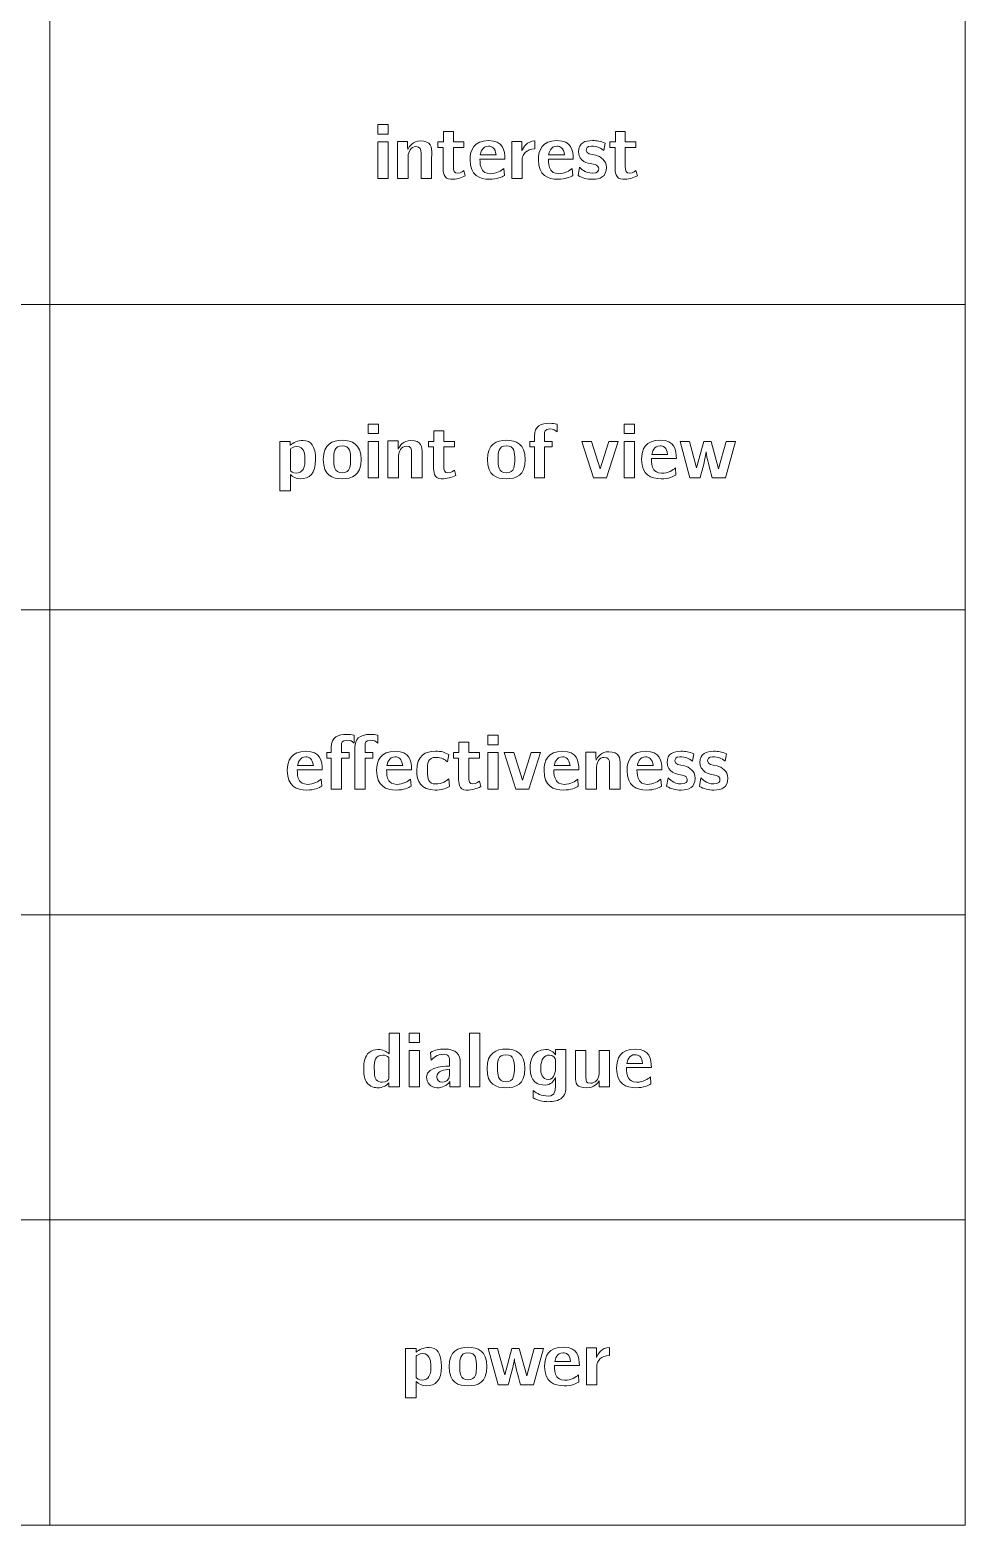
# Model space of a CAD drawing. Header units: inches. Extents: x 0 to 450, y -250 to 0.
# Drawn here: x 373.4 to 450, y -250 to -127.5 of the extents above; entities that cross this region are included whole.
import ezdxf

# ---------------------------------------------------------------- set-up
doc = ezdxf.new("R2010")
doc.units = ezdxf.units.IN
doc.header["$MEASUREMENT"] = 0
doc.layers.add('Raster', color=7, linetype='Continuous')
doc.layers.add('words', color=7, linetype='Continuous')

# ---------------------------------------------------------------- blocks, each defined once
blk = doc.blocks.new('block 57')
at = {"layer": 'words', "color": 250, "lineweight": 18}
for points in [[(401.86, -135.26), (402.71, -135.26), (402.71, -136.03), (401.86, -136.03), (401.86, -135.26)], [(401.86, -136.67), (402.71, -136.67), (402.71, -139.67), (401.86, -139.67), (401.86, -136.67)]]:
    blk.add_lwpolyline(points, dxfattribs=at)
for points, knots in [([(406.8, -136.67), (406.8, -136.67), (407.24, -136.67), (407.24, -136.67), (407.24, -136.67), (407.24, -135.82), (407.24, -135.82), (407.24, -135.82), (408.06, -135.82), (408.06, -135.82), (408.06, -135.82), (408.06, -136.67), (408.06, -136.67), (408.06, -136.67), (408.93, -136.67), (408.93, -136.67), (408.93, -136.67), (408.93, -137.13), (408.93, -137.13), (408.93, -137.13), (408.06, -137.13), (408.06, -137.13), (408.06, -137.13), (408.06, -138.67), (408.06, -138.67), (408.06, -139.03), (408.12, -139.25), (408.39, -139.25), (408.71, -139.25), (408.91, -139.02), (408.93, -139.02), (408.93, -139.02), (409.04, -139.46), (409.04, -139.46), (408.69, -139.63), (408.33, -139.74), (407.86, -139.74), (407.24, -139.74), (407.22, -139.11), (407.22, -138.77), (407.22, -138.77), (407.22, -137.13), (407.22, -137.13), (407.22, -137.13), (406.8, -137.13), (406.8, -137.13), (406.8, -137.13), (406.8, -136.67), (406.8, -136.67)], [0, 0, 0, 0, 1, 1, 1, 2, 2, 2, 3, 3, 3, 4, 4, 4, 5, 5, 5, 6, 6, 6, 7, 7, 7, 8, 8, 8, 9, 9, 9, 10, 10, 10, 11, 11, 11, 12, 12, 12, 13, 13, 13, 14, 14, 14, 15, 15, 15, 16, 16, 16, 16]), ([(420.89, -136.67), (420.89, -136.67), (421.34, -136.67), (421.34, -136.67), (421.34, -136.67), (421.34, -135.82), (421.34, -135.82), (421.34, -135.82), (422.15, -135.82), (422.15, -135.82), (422.15, -135.82), (422.15, -136.67), (422.15, -136.67), (422.15, -136.67), (423.02, -136.67), (423.02, -136.67), (423.02, -136.67), (423.02, -137.13), (423.02, -137.13), (423.02, -137.13), (422.15, -137.13), (422.15, -137.13), (422.15, -137.13), (422.15, -138.67), (422.15, -138.67), (422.15, -139.03), (422.22, -139.25), (422.48, -139.25), (422.81, -139.25), (423, -139.02), (423.02, -139.02), (423.02, -139.02), (423.14, -139.46), (423.14, -139.46), (422.79, -139.63), (422.42, -139.74), (421.96, -139.74), (421.33, -139.74), (421.32, -139.11), (421.32, -138.77), (421.32, -138.77), (421.32, -137.13), (421.32, -137.13), (421.32, -137.13), (420.89, -137.13), (420.89, -137.13), (420.89, -137.13), (420.89, -136.67), (420.89, -136.67)], [0, 0, 0, 0, 1, 1, 1, 2, 2, 2, 3, 3, 3, 4, 4, 4, 5, 5, 5, 6, 6, 6, 7, 7, 7, 8, 8, 8, 9, 9, 9, 10, 10, 10, 11, 11, 11, 12, 12, 12, 13, 13, 13, 14, 14, 14, 15, 15, 15, 16, 16, 16, 16]), ([(403.48, -136.64), (403.48, -136.64), (404.31, -136.64), (404.31, -136.64), (404.31, -136.64), (404.31, -137.04), (404.31, -137.04), (404.31, -137.04), (404.32, -137.3), (404.32, -137.3), (404.44, -137.04), (404.73, -136.6), (405.36, -136.6), (406.24, -136.6), (406.29, -137.11), (406.29, -137.67), (406.29, -137.76), (406.28, -137.84), (406.28, -137.93), (406.28, -137.93), (406.28, -139.67), (406.28, -139.67), (406.28, -139.67), (405.42, -139.67), (405.42, -139.67), (405.42, -139.67), (405.42, -137.6), (405.42, -137.6), (405.42, -137.3), (405.36, -137.06), (404.99, -137.06), (404.56, -137.06), (404.38, -137.51), (404.35, -137.82), (404.35, -137.82), (404.35, -139.67), (404.35, -139.67), (404.35, -139.67), (403.48, -139.67), (403.48, -139.67), (403.48, -139.67), (403.48, -136.64), (403.48, -136.64)], [0, 0, 0, 0, 1, 1, 1, 2, 2, 2, 3, 3, 3, 4, 4, 4, 5, 5, 5, 6, 6, 6, 7, 7, 7, 8, 8, 8, 9, 9, 9, 10, 10, 10, 11, 11, 11, 12, 12, 12, 13, 13, 13, 14, 14, 14, 14]), ([(410.94, -136.57), (412.14, -136.57), (412.28, -137.39), (412.28, -138.08), (412.28, -138.08), (410.24, -138.08), (410.24, -138.08), (410.24, -138.39), (410.25, -138.73), (410.44, -138.99), (410.51, -139.09), (410.69, -139.28), (411.07, -139.28), (411.61, -139.28), (411.99, -139.02), (412.2, -138.85), (412.2, -138.85), (412.24, -139.43), (412.24, -139.43), (412.03, -139.55), (411.64, -139.74), (411.03, -139.74), (410.21, -139.74), (409.43, -139.42), (409.43, -138.15), (409.43, -137.33), (409.73, -136.57), (410.94, -136.57)], [0, 0, 0, 0, 1, 1, 1, 2, 2, 2, 3, 3, 3, 4, 4, 4, 5, 5, 5, 6, 6, 6, 7, 7, 7, 8, 8, 8, 9, 9, 9, 9]), ([(411.56, -137.74), (411.5, -137.15), (411.19, -137.03), (410.95, -137.03), (410.4, -137.03), (410.3, -137.57), (410.26, -137.74), (410.26, -137.74), (411.56, -137.74), (411.56, -137.74)], [0, 0, 0, 0, 1, 1, 1, 2, 2, 2, 3, 3, 3, 3]), ([(412.86, -136.64), (412.86, -136.64), (413.67, -136.64), (413.67, -136.64), (413.67, -136.64), (413.67, -137.11), (413.67, -137.11), (413.67, -137.11), (413.68, -137.4), (413.68, -137.4), (413.79, -137.12), (414.09, -136.62), (414.74, -136.6), (414.74, -136.6), (414.74, -137.25), (414.74, -137.25), (414.02, -137.26), (413.74, -137.73), (413.71, -138.02), (413.71, -138.02), (413.71, -139.67), (413.71, -139.67), (413.71, -139.67), (412.86, -139.67), (412.86, -139.67), (412.86, -139.67), (412.86, -136.64), (412.86, -136.64)], [0, 0, 0, 0, 1, 1, 1, 2, 2, 2, 3, 3, 3, 4, 4, 4, 5, 5, 5, 6, 6, 6, 7, 7, 7, 8, 8, 8, 9, 9, 9, 9]), ([(416.55, -136.57), (417.75, -136.57), (417.89, -137.39), (417.89, -138.08), (417.89, -138.08), (415.85, -138.08), (415.85, -138.08), (415.85, -138.39), (415.86, -138.73), (416.04, -138.99), (416.12, -139.09), (416.3, -139.28), (416.68, -139.28), (417.22, -139.28), (417.59, -139.02), (417.8, -138.85), (417.8, -138.85), (417.85, -139.43), (417.85, -139.43), (417.64, -139.55), (417.24, -139.74), (416.63, -139.74), (415.81, -139.74), (415.03, -139.42), (415.03, -138.15), (415.03, -137.33), (415.34, -136.57), (416.55, -136.57)], [0, 0, 0, 0, 1, 1, 1, 2, 2, 2, 3, 3, 3, 4, 4, 4, 5, 5, 5, 6, 6, 6, 7, 7, 7, 8, 8, 8, 9, 9, 9, 9]), ([(417.17, -137.74), (417.1, -137.15), (416.8, -137.03), (416.56, -137.03), (416.01, -137.03), (415.9, -137.57), (415.87, -137.74), (415.87, -137.74), (417.17, -137.74), (417.17, -137.74)], [0, 0, 0, 0, 1, 1, 1, 2, 2, 2, 3, 3, 3, 3]), ([(418.4, -138.74), (418.48, -138.83), (418.82, -139.24), (419.47, -139.24), (419.89, -139.24), (419.97, -139.04), (419.97, -138.88), (419.97, -138.71), (419.82, -138.59), (419.67, -138.54), (419.4, -138.45), (418.81, -138.48), (418.46, -137.99), (418.41, -137.91), (418.32, -137.74), (418.32, -137.5), (418.32, -136.71), (418.88, -136.57), (419.45, -136.57), (419.85, -136.57), (420.1, -136.61), (420.5, -136.78), (420.5, -136.78), (420.39, -137.39), (420.39, -137.39), (420.06, -137.14), (419.83, -137.02), (419.37, -137.02), (419, -137.02), (418.95, -137.21), (418.95, -137.34), (418.95, -137.68), (419.34, -137.68), (419.73, -137.77), (420.14, -137.86), (420.6, -138.18), (420.6, -138.76), (420.6, -139.55), (420.09, -139.74), (419.47, -139.74), (419.01, -139.74), (418.65, -139.64), (418.28, -139.44), (418.28, -139.44), (418.4, -138.74), (418.4, -138.74)], [0, 0, 0, 0, 1, 1, 1, 2, 2, 2, 3, 3, 3, 4, 4, 4, 5, 5, 5, 6, 6, 6, 7, 7, 7, 8, 8, 8, 9, 9, 9, 10, 10, 10, 11, 11, 11, 12, 12, 12, 13, 13, 13, 14, 14, 14, 15, 15, 15, 15])]:
    blk.add_open_spline(points, degree=3, knots=knots, dxfattribs=at)
blk = doc.blocks.new('block 58')
at = {"layer": 'words', "color": 250, "lineweight": 18}
for points in [[(401.08, -159.8), (401.93, -159.8), (401.93, -160.57), (401.08, -160.57), (401.08, -159.8)], [(422.05, -159.8), (422.9, -159.8), (422.9, -160.57), (422.05, -160.57), (422.05, -159.8)], [(401.08, -161.21), (401.93, -161.21), (401.93, -164.21), (401.08, -164.21), (401.08, -161.21)], [(419.38, -161.21), (420.09, -163.47), (420.8, -161.21), (421.57, -161.21), (420.62, -164.21), (419.54, -164.21), (418.59, -161.21), (419.38, -161.21)], [(422.05, -161.21), (422.9, -161.21), (422.9, -164.21), (422.05, -164.21), (422.05, -161.21)]]:
    blk.add_lwpolyline(points, dxfattribs=at)
for points, knots in [([(406.01, -161.21), (406.01, -161.21), (406.46, -161.21), (406.46, -161.21), (406.46, -161.21), (406.46, -160.36), (406.46, -160.36), (406.46, -160.36), (407.27, -160.36), (407.27, -160.36), (407.27, -160.36), (407.27, -161.21), (407.27, -161.21), (407.27, -161.21), (408.14, -161.21), (408.14, -161.21), (408.14, -161.21), (408.14, -161.67), (408.14, -161.67), (408.14, -161.67), (407.27, -161.67), (407.27, -161.67), (407.27, -161.67), (407.27, -163.21), (407.27, -163.21), (407.27, -163.57), (407.33, -163.79), (407.6, -163.79), (407.92, -163.79), (408.12, -163.56), (408.14, -163.56), (408.14, -163.56), (408.26, -164), (408.26, -164), (407.91, -164.17), (407.54, -164.28), (407.07, -164.28), (406.45, -164.28), (406.44, -163.65), (406.44, -163.31), (406.44, -163.31), (406.44, -161.67), (406.44, -161.67), (406.44, -161.67), (406.01, -161.67), (406.01, -161.67), (406.01, -161.67), (406.01, -161.21), (406.01, -161.21)], [0, 0, 0, 0, 1, 1, 1, 2, 2, 2, 3, 3, 3, 4, 4, 4, 5, 5, 5, 6, 6, 6, 7, 7, 7, 8, 8, 8, 9, 9, 9, 10, 10, 10, 11, 11, 11, 12, 12, 12, 13, 13, 13, 14, 14, 14, 15, 15, 15, 16, 16, 16, 16]), ([(414.34, -161.21), (414.34, -161.21), (414.7, -161.21), (414.7, -161.21), (414.7, -161.21), (414.7, -160.78), (414.7, -160.78), (414.7, -159.94), (415.28, -159.73), (415.98, -159.73), (416.2, -159.73), (416.34, -159.75), (416.57, -159.8), (416.57, -159.8), (416.57, -160.44), (416.57, -160.44), (416.4, -160.29), (416.26, -160.19), (415.98, -160.19), (415.55, -160.19), (415.53, -160.46), (415.53, -160.61), (415.53, -160.61), (415.53, -161.21), (415.53, -161.21), (415.53, -161.21), (416.15, -161.21), (416.15, -161.21), (416.15, -161.21), (416.15, -161.67), (416.15, -161.67), (416.15, -161.67), (415.54, -161.67), (415.54, -161.67), (415.54, -161.67), (415.54, -164.21), (415.54, -164.21), (415.54, -164.21), (414.7, -164.21), (414.7, -164.21), (414.7, -164.21), (414.7, -161.67), (414.7, -161.67), (414.7, -161.67), (414.34, -161.67), (414.34, -161.67), (414.34, -161.67), (414.34, -161.21), (414.34, -161.21)], [0, 0, 0, 0, 1, 1, 1, 2, 2, 2, 3, 3, 3, 4, 4, 4, 5, 5, 5, 6, 6, 6, 7, 7, 7, 8, 8, 8, 9, 9, 9, 10, 10, 10, 11, 11, 11, 12, 12, 12, 13, 13, 13, 14, 14, 14, 15, 15, 15, 16, 16, 16, 16]), ([(393.83, -161.21), (393.83, -161.21), (394.68, -161.21), (394.68, -161.21), (394.68, -161.21), (394.68, -161.53), (394.68, -161.53), (394.94, -161.32), (395.29, -161.14), (395.76, -161.14), (396.37, -161.14), (396.77, -161.57), (396.77, -162.7), (396.77, -163.84), (396.27, -164.28), (395.52, -164.28), (395.15, -164.28), (394.9, -164.14), (394.7, -163.93), (394.7, -163.93), (394.7, -165.27), (394.7, -165.27), (394.7, -165.27), (393.83, -165.27), (393.83, -165.27), (393.83, -165.27), (393.83, -161.21), (393.83, -161.21)], [0, 0, 0, 0, 1, 1, 1, 2, 2, 2, 3, 3, 3, 4, 4, 4, 5, 5, 5, 6, 6, 6, 7, 7, 7, 8, 8, 8, 9, 9, 9, 9]), ([(395.18, -163.82), (395.42, -163.82), (395.63, -163.7), (395.74, -163.51), (395.92, -163.22), (395.89, -162.91), (395.9, -162.64), (395.9, -162.64), (395.89, -162.49), (395.89, -162.49), (395.87, -162.22), (395.8, -161.64), (395.24, -161.64), (394.91, -161.64), (394.7, -161.84), (394.7, -161.84), (394.7, -161.84), (394.7, -163.6), (394.7, -163.6), (394.74, -163.63), (394.89, -163.82), (395.18, -163.82)], [0, 0, 0, 0, 1, 1, 1, 2, 2, 2, 3, 3, 3, 4, 4, 4, 5, 5, 5, 6, 6, 6, 7, 7, 7, 7]), ([(398.95, -161.11), (399.73, -161.11), (400.5, -161.44), (400.5, -162.69), (400.5, -164.03), (399.73, -164.28), (398.95, -164.28), (398.16, -164.28), (397.4, -164.03), (397.4, -162.69), (397.4, -161.44), (398.16, -161.11), (398.95, -161.11)], [0, 0, 0, 0, 1, 1, 1, 2, 2, 2, 3, 3, 3, 4, 4, 4, 4]), ([(398.95, -163.79), (399.64, -163.79), (399.63, -163.17), (399.63, -162.68), (399.63, -162.16), (399.63, -161.57), (398.95, -161.57), (398.26, -161.57), (398.26, -162.16), (398.26, -162.68), (398.26, -163.17), (398.27, -163.79), (398.95, -163.79)], [0, 0, 0, 0, 1, 1, 1, 2, 2, 2, 3, 3, 3, 4, 4, 4, 4]), ([(402.7, -161.18), (402.7, -161.18), (403.53, -161.18), (403.53, -161.18), (403.53, -161.18), (403.53, -161.58), (403.53, -161.58), (403.53, -161.58), (403.54, -161.84), (403.54, -161.84), (403.65, -161.58), (403.95, -161.14), (404.57, -161.14), (405.46, -161.14), (405.51, -161.65), (405.51, -162.21), (405.51, -162.3), (405.5, -162.38), (405.5, -162.47), (405.5, -162.47), (405.5, -164.21), (405.5, -164.21), (405.5, -164.21), (404.64, -164.21), (404.64, -164.21), (404.64, -164.21), (404.64, -162.13), (404.64, -162.13), (404.64, -161.84), (404.58, -161.6), (404.2, -161.6), (403.77, -161.6), (403.59, -162.05), (403.57, -162.36), (403.57, -162.36), (403.57, -164.21), (403.57, -164.21), (403.57, -164.21), (402.7, -164.21), (402.7, -164.21), (402.7, -164.21), (402.7, -161.18), (402.7, -161.18)], [0, 0, 0, 0, 1, 1, 1, 2, 2, 2, 3, 3, 3, 4, 4, 4, 5, 5, 5, 6, 6, 6, 7, 7, 7, 8, 8, 8, 9, 9, 9, 10, 10, 10, 11, 11, 11, 12, 12, 12, 13, 13, 13, 14, 14, 14, 14]), ([(412.4, -161.11), (413.19, -161.11), (413.95, -161.44), (413.95, -162.69), (413.95, -164.03), (413.19, -164.28), (412.4, -164.28), (411.61, -164.28), (410.85, -164.03), (410.85, -162.69), (410.85, -161.44), (411.61, -161.11), (412.4, -161.11)], [0, 0, 0, 0, 1, 1, 1, 2, 2, 2, 3, 3, 3, 4, 4, 4, 4]), ([(412.41, -163.79), (413.09, -163.79), (413.09, -163.17), (413.09, -162.68), (413.09, -162.16), (413.09, -161.57), (412.4, -161.57), (411.72, -161.57), (411.72, -162.16), (411.72, -162.68), (411.72, -163.17), (411.72, -163.79), (412.41, -163.79)], [0, 0, 0, 0, 1, 1, 1, 2, 2, 2, 3, 3, 3, 4, 4, 4, 4]), ([(425.01, -161.11), (426.2, -161.11), (426.34, -161.93), (426.34, -162.62), (426.34, -162.62), (424.3, -162.62), (424.3, -162.62), (424.3, -162.93), (424.31, -163.27), (424.5, -163.53), (424.57, -163.63), (424.75, -163.82), (425.13, -163.82), (425.67, -163.82), (426.05, -163.56), (426.26, -163.39), (426.26, -163.39), (426.3, -163.97), (426.3, -163.97), (426.09, -164.09), (425.7, -164.28), (425.09, -164.28), (424.27, -164.28), (423.49, -163.96), (423.49, -162.69), (423.49, -161.87), (423.79, -161.11), (425.01, -161.11)], [0, 0, 0, 0, 1, 1, 1, 2, 2, 2, 3, 3, 3, 4, 4, 4, 5, 5, 5, 6, 6, 6, 7, 7, 7, 8, 8, 8, 9, 9, 9, 9]), ([(425.62, -162.28), (425.56, -161.69), (425.25, -161.57), (425.01, -161.57), (424.47, -161.57), (424.36, -162.11), (424.33, -162.28), (424.33, -162.28), (425.62, -162.28), (425.62, -162.28)], [0, 0, 0, 0, 1, 1, 1, 2, 2, 2, 3, 3, 3, 3]), ([(427.41, -161.21), (427.41, -161.21), (428, -163.37), (428, -163.37), (428, -163.37), (428.58, -161.21), (428.58, -161.21), (428.58, -161.21), (429.18, -161.21), (429.18, -161.21), (429.18, -161.21), (429.8, -163.47), (429.8, -163.47), (429.8, -163.47), (430.41, -161.21), (430.41, -161.21), (430.41, -161.21), (431.17, -161.21), (431.17, -161.21), (431.17, -161.21), (430.35, -164.21), (430.35, -164.21), (430.35, -164.21), (429.28, -164.21), (429.28, -164.21), (429.05, -163.37), (428.82, -162.51), (428.78, -162.08), (428.74, -162.51), (428.45, -163.58), (428.28, -164.21), (428.28, -164.21), (427.45, -164.21), (427.45, -164.21), (427.45, -164.21), (426.64, -161.21), (426.64, -161.21), (426.64, -161.21), (427.41, -161.21), (427.41, -161.21)], [0, 0, 0, 0, 1, 1, 1, 2, 2, 2, 3, 3, 3, 4, 4, 4, 5, 5, 5, 6, 6, 6, 7, 7, 7, 8, 8, 8, 9, 9, 9, 10, 10, 10, 11, 11, 11, 12, 12, 12, 13, 13, 13, 13])]:
    blk.add_open_spline(points, degree=3, knots=knots, dxfattribs=at)
blk = doc.blocks.new('block 59')
at = {"layer": 'words', "color": 250, "lineweight": 18}
for points in [[(410.88, -185.29), (411.73, -185.29), (411.73, -186.07), (410.88, -186.07), (410.88, -185.29)], [(410.88, -186.71), (411.73, -186.71), (411.73, -189.71), (410.88, -189.71), (410.88, -186.71)], [(413.01, -186.71), (413.72, -188.96), (414.43, -186.71), (415.2, -186.71), (414.25, -189.71), (413.17, -189.71), (412.22, -186.71), (413.01, -186.71)]]:
    blk.add_lwpolyline(points, dxfattribs=at)
for points, knots in [([(397.7, -186.71), (397.7, -186.71), (398.05, -186.71), (398.05, -186.71), (398.05, -186.71), (398.05, -186.28), (398.05, -186.28), (398.05, -185.43), (398.63, -185.22), (399.34, -185.22), (399.55, -185.22), (399.69, -185.24), (399.93, -185.29), (399.93, -185.29), (399.93, -185.93), (399.93, -185.93), (399.76, -185.78), (399.62, -185.69), (399.34, -185.69), (398.9, -185.69), (398.88, -185.95), (398.88, -186.11), (398.88, -186.11), (398.88, -186.71), (398.88, -186.71), (398.88, -186.71), (399.51, -186.71), (399.51, -186.71), (399.51, -186.71), (399.51, -187.17), (399.51, -187.17), (399.51, -187.17), (398.9, -187.17), (398.9, -187.17), (398.9, -187.17), (398.9, -189.71), (398.9, -189.71), (398.9, -189.71), (398.05, -189.71), (398.05, -189.71), (398.05, -189.71), (398.05, -187.17), (398.05, -187.17), (398.05, -187.17), (397.7, -187.17), (397.7, -187.17), (397.7, -187.17), (397.7, -186.71), (397.7, -186.71)], [0, 0, 0, 0, 1, 1, 1, 2, 2, 2, 3, 3, 3, 4, 4, 4, 5, 5, 5, 6, 6, 6, 7, 7, 7, 8, 8, 8, 9, 9, 9, 10, 10, 10, 11, 11, 11, 12, 12, 12, 13, 13, 13, 14, 14, 14, 15, 15, 15, 16, 16, 16, 16]), ([(399.99, -186.28), (399.99, -185.65), (400.3, -185.22), (401.27, -185.22), (401.49, -185.22), (401.63, -185.24), (401.87, -185.29), (401.87, -185.29), (401.87, -185.93), (401.87, -185.93), (401.7, -185.78), (401.56, -185.69), (401.27, -185.69), (400.84, -185.69), (400.82, -185.95), (400.82, -186.11), (400.82, -186.11), (400.82, -186.71), (400.82, -186.71), (400.82, -186.71), (401.45, -186.71), (401.45, -186.71), (401.45, -186.71), (401.45, -187.17), (401.45, -187.17), (401.45, -187.17), (400.84, -187.17), (400.84, -187.17), (400.84, -187.17), (400.84, -189.71), (400.84, -189.71), (400.84, -189.71), (399.99, -189.71), (399.99, -189.71), (399.99, -189.71), (399.99, -186.28), (399.99, -186.28)], [0, 0, 0, 0, 1, 1, 1, 2, 2, 2, 3, 3, 3, 4, 4, 4, 5, 5, 5, 6, 6, 6, 7, 7, 7, 8, 8, 8, 9, 9, 9, 10, 10, 10, 11, 11, 11, 12, 12, 12, 12]), ([(408.06, -186.71), (408.06, -186.71), (408.51, -186.71), (408.51, -186.71), (408.51, -186.71), (408.51, -185.85), (408.51, -185.85), (408.51, -185.85), (409.32, -185.85), (409.32, -185.85), (409.32, -185.85), (409.32, -186.71), (409.32, -186.71), (409.32, -186.71), (410.19, -186.71), (410.19, -186.71), (410.19, -186.71), (410.19, -187.17), (410.19, -187.17), (410.19, -187.17), (409.32, -187.17), (409.32, -187.17), (409.32, -187.17), (409.32, -188.7), (409.32, -188.7), (409.32, -189.07), (409.38, -189.28), (409.65, -189.28), (409.97, -189.28), (410.17, -189.05), (410.19, -189.05), (410.19, -189.05), (410.3, -189.5), (410.3, -189.5), (409.95, -189.66), (409.59, -189.78), (409.12, -189.78), (408.5, -189.78), (408.49, -189.14), (408.49, -188.81), (408.49, -188.81), (408.49, -187.17), (408.49, -187.17), (408.49, -187.17), (408.06, -187.17), (408.06, -187.17), (408.06, -187.17), (408.06, -186.71), (408.06, -186.71)], [0, 0, 0, 0, 1, 1, 1, 2, 2, 2, 3, 3, 3, 4, 4, 4, 5, 5, 5, 6, 6, 6, 7, 7, 7, 8, 8, 8, 9, 9, 9, 10, 10, 10, 11, 11, 11, 12, 12, 12, 13, 13, 13, 14, 14, 14, 15, 15, 15, 16, 16, 16, 16]), ([(395.97, -186.6), (397.17, -186.6), (397.31, -187.42), (397.31, -188.12), (397.31, -188.12), (395.27, -188.12), (395.27, -188.12), (395.27, -188.42), (395.28, -188.76), (395.46, -189.02), (395.54, -189.13), (395.72, -189.31), (396.1, -189.31), (396.64, -189.31), (397.01, -189.05), (397.22, -188.89), (397.22, -188.89), (397.27, -189.47), (397.27, -189.47), (397.06, -189.59), (396.66, -189.78), (396.05, -189.78), (395.23, -189.78), (394.45, -189.46), (394.45, -188.18), (394.45, -187.37), (394.76, -186.6), (395.97, -186.6)], [0, 0, 0, 0, 1, 1, 1, 2, 2, 2, 3, 3, 3, 4, 4, 4, 5, 5, 5, 6, 6, 6, 7, 7, 7, 8, 8, 8, 9, 9, 9, 9]), ([(396.59, -187.78), (396.52, -187.19), (396.22, -187.06), (395.98, -187.06), (395.43, -187.06), (395.32, -187.6), (395.29, -187.78), (395.29, -187.78), (396.59, -187.78), (396.59, -187.78)], [0, 0, 0, 0, 1, 1, 1, 2, 2, 2, 3, 3, 3, 3]), ([(403.29, -186.6), (404.49, -186.6), (404.63, -187.42), (404.63, -188.12), (404.63, -188.12), (402.59, -188.12), (402.59, -188.12), (402.59, -188.42), (402.6, -188.76), (402.78, -189.02), (402.86, -189.13), (403.04, -189.31), (403.42, -189.31), (403.96, -189.31), (404.33, -189.05), (404.54, -188.89), (404.54, -188.89), (404.59, -189.47), (404.59, -189.47), (404.38, -189.59), (403.99, -189.78), (403.38, -189.78), (402.56, -189.78), (401.77, -189.46), (401.77, -188.18), (401.77, -187.37), (402.08, -186.6), (403.29, -186.6)], [0, 0, 0, 0, 1, 1, 1, 2, 2, 2, 3, 3, 3, 4, 4, 4, 5, 5, 5, 6, 6, 6, 7, 7, 7, 8, 8, 8, 9, 9, 9, 9]), ([(403.91, -187.78), (403.85, -187.19), (403.54, -187.06), (403.3, -187.06), (402.75, -187.06), (402.64, -187.6), (402.61, -187.78), (402.61, -187.78), (403.91, -187.78), (403.91, -187.78)], [0, 0, 0, 0, 1, 1, 1, 2, 2, 2, 3, 3, 3, 3]), ([(406.6, -186.6), (407.09, -186.6), (407.31, -186.67), (407.69, -186.87), (407.69, -186.87), (407.59, -187.48), (407.59, -187.48), (407.33, -187.27), (407.17, -187.1), (406.61, -187.1), (405.97, -187.1), (405.93, -187.64), (405.93, -188.07), (405.93, -188.07), (405.93, -188.26), (405.93, -188.26), (405.93, -188.87), (406.04, -189.28), (406.59, -189.28), (407.18, -189.28), (407.52, -189), (407.68, -188.86), (407.68, -188.86), (407.73, -189.49), (407.73, -189.49), (407.36, -189.68), (407.04, -189.78), (406.58, -189.78), (405.36, -189.78), (405.06, -189.03), (405.06, -188.2), (405.06, -186.92), (405.78, -186.6), (406.6, -186.6)], [0, 0, 0, 0, 1, 1, 1, 2, 2, 2, 3, 3, 3, 4, 4, 4, 5, 5, 5, 6, 6, 6, 7, 7, 7, 8, 8, 8, 9, 9, 9, 10, 10, 10, 11, 11, 11, 11]), ([(417.01, -186.6), (418.2, -186.6), (418.34, -187.42), (418.34, -188.12), (418.34, -188.12), (416.3, -188.12), (416.3, -188.12), (416.3, -188.42), (416.32, -188.76), (416.5, -189.02), (416.58, -189.13), (416.75, -189.31), (417.14, -189.31), (417.68, -189.31), (418.05, -189.05), (418.26, -188.89), (418.26, -188.89), (418.3, -189.47), (418.3, -189.47), (418.09, -189.59), (417.7, -189.78), (417.09, -189.78), (416.27, -189.78), (415.49, -189.46), (415.49, -188.18), (415.49, -187.37), (415.8, -186.6), (417.01, -186.6)], [0, 0, 0, 0, 1, 1, 1, 2, 2, 2, 3, 3, 3, 4, 4, 4, 5, 5, 5, 6, 6, 6, 7, 7, 7, 8, 8, 8, 9, 9, 9, 9]), ([(417.62, -187.78), (417.56, -187.19), (417.26, -187.06), (417.01, -187.06), (416.47, -187.06), (416.36, -187.6), (416.33, -187.78), (416.33, -187.78), (417.62, -187.78), (417.62, -187.78)], [0, 0, 0, 0, 1, 1, 1, 2, 2, 2, 3, 3, 3, 3]), ([(418.92, -186.67), (418.92, -186.67), (419.75, -186.67), (419.75, -186.67), (419.75, -186.67), (419.75, -187.07), (419.75, -187.07), (419.75, -187.07), (419.76, -187.34), (419.76, -187.34), (419.87, -187.07), (420.17, -186.64), (420.79, -186.64), (421.68, -186.64), (421.73, -187.14), (421.73, -187.71), (421.73, -187.8), (421.72, -187.88), (421.72, -187.97), (421.72, -187.97), (421.72, -189.71), (421.72, -189.71), (421.72, -189.71), (420.86, -189.71), (420.86, -189.71), (420.86, -189.71), (420.86, -187.63), (420.86, -187.63), (420.86, -187.33), (420.8, -187.1), (420.42, -187.1), (419.99, -187.1), (419.82, -187.54), (419.79, -187.86), (419.79, -187.86), (419.79, -189.71), (419.79, -189.71), (419.79, -189.71), (418.92, -189.71), (418.92, -189.71), (418.92, -189.71), (418.92, -186.67), (418.92, -186.67)], [0, 0, 0, 0, 1, 1, 1, 2, 2, 2, 3, 3, 3, 4, 4, 4, 5, 5, 5, 6, 6, 6, 7, 7, 7, 8, 8, 8, 9, 9, 9, 10, 10, 10, 11, 11, 11, 12, 12, 12, 13, 13, 13, 14, 14, 14, 14]), ([(423.82, -186.6), (425.01, -186.6), (425.15, -187.42), (425.15, -188.12), (425.15, -188.12), (423.11, -188.12), (423.11, -188.12), (423.11, -188.42), (423.12, -188.76), (423.31, -189.02), (423.38, -189.13), (423.56, -189.31), (423.94, -189.31), (424.48, -189.31), (424.86, -189.05), (425.07, -188.89), (425.07, -188.89), (425.11, -189.47), (425.11, -189.47), (424.9, -189.59), (424.51, -189.78), (423.9, -189.78), (423.08, -189.78), (422.3, -189.46), (422.3, -188.18), (422.3, -187.37), (422.6, -186.6), (423.82, -186.6)], [0, 0, 0, 0, 1, 1, 1, 2, 2, 2, 3, 3, 3, 4, 4, 4, 5, 5, 5, 6, 6, 6, 7, 7, 7, 8, 8, 8, 9, 9, 9, 9]), ([(424.43, -187.78), (424.37, -187.19), (424.06, -187.06), (423.82, -187.06), (423.28, -187.06), (423.17, -187.6), (423.14, -187.78), (423.14, -187.78), (424.43, -187.78), (424.43, -187.78)], [0, 0, 0, 0, 1, 1, 1, 2, 2, 2, 3, 3, 3, 3]), ([(425.66, -188.78), (425.75, -188.86), (426.09, -189.28), (426.73, -189.28), (427.15, -189.28), (427.23, -189.08), (427.23, -188.92), (427.23, -188.74), (427.09, -188.63), (426.93, -188.58), (426.66, -188.49), (426.07, -188.51), (425.73, -188.02), (425.68, -187.94), (425.58, -187.78), (425.58, -187.53), (425.58, -186.75), (426.14, -186.6), (426.71, -186.6), (427.12, -186.6), (427.37, -186.65), (427.77, -186.81), (427.77, -186.81), (427.66, -187.42), (427.66, -187.42), (427.33, -187.17), (427.09, -187.06), (426.63, -187.06), (426.27, -187.06), (426.22, -187.25), (426.22, -187.38), (426.22, -187.72), (426.6, -187.72), (426.99, -187.8), (427.4, -187.89), (427.87, -188.21), (427.87, -188.8), (427.87, -189.58), (427.36, -189.78), (426.74, -189.78), (426.28, -189.78), (425.92, -189.68), (425.54, -189.48), (425.54, -189.48), (425.66, -188.78), (425.66, -188.78)], [0, 0, 0, 0, 1, 1, 1, 2, 2, 2, 3, 3, 3, 4, 4, 4, 5, 5, 5, 6, 6, 6, 7, 7, 7, 8, 8, 8, 9, 9, 9, 10, 10, 10, 11, 11, 11, 12, 12, 12, 13, 13, 13, 14, 14, 14, 15, 15, 15, 15]), ([(428.34, -188.78), (428.43, -188.86), (428.77, -189.28), (429.41, -189.28), (429.83, -189.28), (429.91, -189.08), (429.91, -188.92), (429.91, -188.74), (429.77, -188.63), (429.61, -188.58), (429.34, -188.49), (428.75, -188.51), (428.41, -188.02), (428.36, -187.94), (428.26, -187.78), (428.26, -187.53), (428.26, -186.75), (428.82, -186.6), (429.39, -186.6), (429.8, -186.6), (430.04, -186.65), (430.45, -186.81), (430.45, -186.81), (430.34, -187.42), (430.34, -187.42), (430.01, -187.17), (429.77, -187.06), (429.31, -187.06), (428.95, -187.06), (428.9, -187.25), (428.9, -187.38), (428.9, -187.72), (429.28, -187.72), (429.67, -187.8), (430.08, -187.89), (430.55, -188.21), (430.55, -188.8), (430.55, -189.58), (430.04, -189.78), (429.42, -189.78), (428.96, -189.78), (428.6, -189.68), (428.22, -189.48), (428.22, -189.48), (428.34, -188.78), (428.34, -188.78)], [0, 0, 0, 0, 1, 1, 1, 2, 2, 2, 3, 3, 3, 4, 4, 4, 5, 5, 5, 6, 6, 6, 7, 7, 7, 8, 8, 8, 9, 9, 9, 10, 10, 10, 11, 11, 11, 12, 12, 12, 13, 13, 13, 14, 14, 14, 15, 15, 15, 15])]:
    blk.add_open_spline(points, degree=3, knots=knots, dxfattribs=at)
blk = doc.blocks.new('block 60')
at = {"layer": 'words', "color": 250, "lineweight": 18}
for points in [[(404.43, -209.69), (405.28, -209.69), (405.28, -210.46), (404.43, -210.46), (404.43, -209.69)], [(409.39, -209.69), (410.24, -209.69), (410.24, -214.1), (409.39, -214.1), (409.39, -209.69)], [(404.43, -211.11), (405.28, -211.11), (405.28, -214.1), (404.43, -214.1), (404.43, -211.11)]]:
    blk.add_lwpolyline(points, dxfattribs=at)
for points, knots in [([(401.15, -211.28), (401.35, -211.11), (401.61, -211.04), (401.88, -211.04), (402.28, -211.04), (402.58, -211.19), (402.8, -211.39), (402.8, -211.39), (402.8, -209.69), (402.8, -209.69), (402.8, -209.69), (403.65, -209.69), (403.65, -209.69), (403.65, -209.69), (403.65, -214.1), (403.65, -214.1), (403.65, -214.1), (402.78, -214.1), (402.78, -214.1), (402.78, -214.1), (402.78, -213.77), (402.78, -213.77), (402.55, -214.01), (402.27, -214.17), (401.87, -214.17), (401.68, -214.17), (401.19, -214.14), (400.91, -213.65), (400.76, -213.35), (400.71, -213.01), (400.71, -212.59), (400.71, -212.1), (400.79, -211.58), (401.15, -211.28)], [0, 0, 0, 0, 1, 1, 1, 2, 2, 2, 3, 3, 3, 4, 4, 4, 5, 5, 5, 6, 6, 6, 7, 7, 7, 8, 8, 8, 9, 9, 9, 10, 10, 10, 11, 11, 11, 11]), ([(401.73, -213.51), (401.85, -213.65), (402.04, -213.72), (402.22, -213.72), (402.6, -213.72), (402.76, -213.46), (402.78, -213.45), (402.78, -213.45), (402.78, -211.68), (402.78, -211.68), (402.62, -211.56), (402.49, -211.49), (402.29, -211.49), (401.62, -211.49), (401.58, -212.02), (401.58, -212.52), (401.58, -213.03), (401.59, -213.32), (401.73, -213.51)], [0, 0, 0, 0, 1, 1, 1, 2, 2, 2, 3, 3, 3, 4, 4, 4, 5, 5, 5, 6, 6, 6, 6]), ([(407.75, -212.39), (407.75, -212.39), (407.75, -212.13), (407.75, -212.13), (407.75, -211.93), (407.79, -211.42), (407.3, -211.42), (406.69, -211.42), (406.4, -211.75), (406.24, -211.91), (406.24, -211.91), (406.19, -211.27), (406.19, -211.27), (406.57, -211.08), (406.87, -211), (407.32, -211), (408.32, -211), (408.62, -211.44), (408.62, -212.1), (408.62, -212.1), (408.62, -214.1), (408.62, -214.1), (408.62, -214.1), (407.77, -214.1), (407.77, -214.1), (407.77, -214.1), (407.77, -213.67), (407.77, -213.67), (407.54, -214), (407.14, -214.17), (406.74, -214.17), (406.2, -214.17), (405.86, -213.72), (405.86, -213.28), (405.86, -212.33), (407.75, -212.41), (407.75, -212.39)], [0, 0, 0, 0, 1, 1, 1, 2, 2, 2, 3, 3, 3, 4, 4, 4, 5, 5, 5, 6, 6, 6, 7, 7, 7, 8, 8, 8, 9, 9, 9, 10, 10, 10, 11, 11, 11, 12, 12, 12, 12]), ([(412.37, -211), (413.16, -211), (413.92, -211.33), (413.92, -212.59), (413.92, -213.93), (413.16, -214.17), (412.37, -214.17), (411.58, -214.17), (410.82, -213.93), (410.82, -212.59), (410.82, -211.33), (411.58, -211), (412.37, -211)], [0, 0, 0, 0, 1, 1, 1, 2, 2, 2, 3, 3, 3, 4, 4, 4, 4]), ([(412.38, -213.68), (413.06, -213.68), (413.06, -213.06), (413.06, -212.57), (413.06, -212.05), (413.06, -211.46), (412.37, -211.46), (411.68, -211.46), (411.68, -212.05), (411.68, -212.57), (411.68, -213.06), (411.69, -213.68), (412.38, -213.68)], [0, 0, 0, 0, 1, 1, 1, 2, 2, 2, 3, 3, 3, 4, 4, 4, 4]), ([(415.63, -211.04), (416.02, -211.04), (416.24, -211.21), (416.44, -211.48), (416.44, -211.48), (416.44, -211.04), (416.44, -211.04), (416.44, -211.04), (417.29, -211.04), (417.29, -211.04), (417.29, -211.04), (417.29, -213.95), (417.29, -213.95), (417.29, -214.26), (417.29, -214.67), (416.97, -214.97), (416.68, -215.25), (416.24, -215.31), (415.87, -215.31), (415.34, -215.31), (415.01, -215.2), (414.6, -214.99), (414.6, -214.99), (414.6, -214.4), (414.6, -214.4), (414.93, -214.64), (415.23, -214.85), (415.84, -214.85), (416.45, -214.85), (416.42, -214.28), (416.42, -214), (416.42, -214), (416.42, -213.34), (416.42, -213.34), (416.29, -213.63), (416.04, -213.95), (415.58, -213.95), (414.97, -213.95), (414.35, -213.68), (414.35, -212.6), (414.35, -211.98), (414.49, -211.04), (415.63, -211.04)], [0, 0, 0, 0, 1, 1, 1, 2, 2, 2, 3, 3, 3, 4, 4, 4, 5, 5, 5, 6, 6, 6, 7, 7, 7, 8, 8, 8, 9, 9, 9, 10, 10, 10, 11, 11, 11, 12, 12, 12, 13, 13, 13, 14, 14, 14, 14]), ([(415.85, -213.49), (416.35, -213.49), (416.44, -212.79), (416.44, -212.52), (416.44, -212.52), (416.44, -211.91), (416.44, -211.91), (416.43, -211.77), (416.25, -211.49), (415.93, -211.49), (415.51, -211.49), (415.22, -211.8), (415.22, -212.59), (415.22, -212.98), (415.3, -213.49), (415.85, -213.49)], [0, 0, 0, 0, 1, 1, 1, 2, 2, 2, 3, 3, 3, 4, 4, 4, 5, 5, 5, 5]), ([(418.06, -211.11), (418.06, -211.11), (418.93, -211.11), (418.93, -211.11), (418.93, -211.11), (418.93, -213.28), (418.93, -213.28), (418.94, -213.66), (418.91, -213.79), (419.33, -213.79), (419.62, -213.79), (420, -213.58), (420, -212.99), (420, -212.99), (420, -211.11), (420, -211.11), (420, -211.11), (420.86, -211.11), (420.86, -211.11), (420.86, -211.11), (420.86, -214.1), (420.86, -214.1), (420.86, -214.1), (420.02, -214.1), (420.02, -214.1), (420.02, -214.1), (420.02, -213.81), (420.02, -213.81), (420.02, -213.81), (420.01, -213.6), (420.01, -213.6), (419.9, -213.81), (419.6, -214.17), (418.99, -214.17), (418.15, -214.17), (418.06, -213.81), (418.06, -213.28), (418.06, -213.28), (418.06, -211.11), (418.06, -211.11)], [0, 0, 0, 0, 1, 1, 1, 2, 2, 2, 3, 3, 3, 4, 4, 4, 5, 5, 5, 6, 6, 6, 7, 7, 7, 8, 8, 8, 9, 9, 9, 10, 10, 10, 11, 11, 11, 12, 12, 12, 13, 13, 13, 13]), ([(422.96, -211), (424.15, -211), (424.29, -211.82), (424.29, -212.52), (424.29, -212.52), (422.25, -212.52), (422.25, -212.52), (422.25, -212.82), (422.26, -213.16), (422.45, -213.42), (422.52, -213.53), (422.7, -213.71), (423.08, -213.71), (423.62, -213.71), (424, -213.45), (424.21, -213.28), (424.21, -213.28), (424.25, -213.86), (424.25, -213.86), (424.04, -213.98), (423.65, -214.17), (423.04, -214.17), (422.22, -214.17), (421.44, -213.86), (421.44, -212.58), (421.44, -211.77), (421.74, -211), (422.96, -211)], [0, 0, 0, 0, 1, 1, 1, 2, 2, 2, 3, 3, 3, 4, 4, 4, 5, 5, 5, 6, 6, 6, 7, 7, 7, 8, 8, 8, 9, 9, 9, 9]), ([(423.57, -212.17), (423.51, -211.58), (423.2, -211.46), (422.96, -211.46), (422.42, -211.46), (422.31, -212), (422.28, -212.17), (422.28, -212.17), (423.57, -212.17), (423.57, -212.17)], [0, 0, 0, 0, 1, 1, 1, 2, 2, 2, 3, 3, 3, 3]), ([(407.14, -213.71), (407.34, -213.71), (407.75, -213.6), (407.75, -213.13), (407.75, -213.13), (407.75, -212.65), (407.75, -212.65), (407.35, -212.68), (406.7, -212.77), (406.7, -213.27), (406.7, -213.51), (406.87, -213.71), (407.14, -213.71)], [0, 0, 0, 0, 1, 1, 1, 2, 2, 2, 3, 3, 3, 4, 4, 4, 4])]:
    blk.add_open_spline(points, degree=3, knots=knots, dxfattribs=at)
blk = doc.blocks.new('block 61')
at = {"layer": 'words', "color": 250, "lineweight": 18}
for points, knots in [([(404.15, -235.52), (404.15, -235.52), (405, -235.52), (405, -235.52), (405, -235.52), (405, -235.84), (405, -235.84), (405.26, -235.63), (405.61, -235.45), (406.08, -235.45), (406.69, -235.45), (407.09, -235.88), (407.09, -237.01), (407.09, -238.15), (406.59, -238.59), (405.84, -238.59), (405.47, -238.59), (405.22, -238.45), (405.02, -238.24), (405.02, -238.24), (405.02, -239.58), (405.02, -239.58), (405.02, -239.58), (404.15, -239.58), (404.15, -239.58), (404.15, -239.58), (404.15, -235.52), (404.15, -235.52)], [0, 0, 0, 0, 1, 1, 1, 2, 2, 2, 3, 3, 3, 4, 4, 4, 5, 5, 5, 6, 6, 6, 7, 7, 7, 8, 8, 8, 9, 9, 9, 9]), ([(405.5, -238.13), (405.74, -238.13), (405.94, -238.01), (406.06, -237.82), (406.24, -237.53), (406.21, -237.22), (406.22, -236.95), (406.22, -236.95), (406.21, -236.8), (406.21, -236.8), (406.19, -236.53), (406.12, -235.95), (405.56, -235.95), (405.23, -235.95), (405.02, -236.15), (405.02, -236.15), (405.02, -236.15), (405.02, -237.91), (405.02, -237.91), (405.05, -237.94), (405.21, -238.13), (405.5, -238.13)], [0, 0, 0, 0, 1, 1, 1, 2, 2, 2, 3, 3, 3, 4, 4, 4, 5, 5, 5, 6, 6, 6, 7, 7, 7, 7]), ([(409.26, -235.42), (410.05, -235.42), (410.81, -235.75), (410.81, -237), (410.81, -238.34), (410.05, -238.59), (409.26, -238.59), (408.48, -238.59), (407.71, -238.34), (407.71, -237), (407.71, -235.75), (408.48, -235.42), (409.26, -235.42)], [0, 0, 0, 0, 1, 1, 1, 2, 2, 2, 3, 3, 3, 4, 4, 4, 4]), ([(409.27, -238.1), (409.96, -238.1), (409.95, -237.48), (409.95, -236.99), (409.95, -236.47), (409.95, -235.88), (409.26, -235.88), (408.58, -235.88), (408.58, -236.47), (408.58, -236.99), (408.58, -237.48), (408.59, -238.1), (409.27, -238.1)], [0, 0, 0, 0, 1, 1, 1, 2, 2, 2, 3, 3, 3, 4, 4, 4, 4]), ([(411.69, -235.52), (411.69, -235.52), (412.28, -237.68), (412.28, -237.68), (412.28, -237.68), (412.86, -235.52), (412.86, -235.52), (412.86, -235.52), (413.46, -235.52), (413.46, -235.52), (413.46, -235.52), (414.08, -237.78), (414.08, -237.78), (414.08, -237.78), (414.69, -235.52), (414.69, -235.52), (414.69, -235.52), (415.45, -235.52), (415.45, -235.52), (415.45, -235.52), (414.63, -238.52), (414.63, -238.52), (414.63, -238.52), (413.56, -238.52), (413.56, -238.52), (413.33, -237.68), (413.09, -236.82), (413.06, -236.39), (413.02, -236.82), (412.73, -237.89), (412.55, -238.52), (412.55, -238.52), (411.73, -238.52), (411.73, -238.52), (411.73, -238.52), (410.92, -235.52), (410.92, -235.52), (410.92, -235.52), (411.69, -235.52), (411.69, -235.52)], [0, 0, 0, 0, 1, 1, 1, 2, 2, 2, 3, 3, 3, 4, 4, 4, 5, 5, 5, 6, 6, 6, 7, 7, 7, 8, 8, 8, 9, 9, 9, 10, 10, 10, 11, 11, 11, 12, 12, 12, 13, 13, 13, 13]), ([(417.06, -235.42), (418.25, -235.42), (418.39, -236.24), (418.39, -236.93), (418.39, -236.93), (416.35, -236.93), (416.35, -236.93), (416.35, -237.24), (416.36, -237.58), (416.55, -237.84), (416.62, -237.94), (416.8, -238.13), (417.18, -238.13), (417.72, -238.13), (418.1, -237.87), (418.31, -237.7), (418.31, -237.7), (418.35, -238.28), (418.35, -238.28), (418.14, -238.4), (417.75, -238.59), (417.14, -238.59), (416.32, -238.59), (415.54, -238.27), (415.54, -237), (415.54, -236.19), (415.84, -235.42), (417.06, -235.42)], [0, 0, 0, 0, 1, 1, 1, 2, 2, 2, 3, 3, 3, 4, 4, 4, 5, 5, 5, 6, 6, 6, 7, 7, 7, 8, 8, 8, 9, 9, 9, 9]), ([(417.67, -236.59), (417.61, -236), (417.3, -235.88), (417.06, -235.88), (416.52, -235.88), (416.41, -236.42), (416.38, -236.59), (416.38, -236.59), (417.67, -236.59), (417.67, -236.59)], [0, 0, 0, 0, 1, 1, 1, 2, 2, 2, 3, 3, 3, 3]), ([(418.97, -235.49), (418.97, -235.49), (419.79, -235.49), (419.79, -235.49), (419.79, -235.49), (419.79, -235.96), (419.79, -235.96), (419.79, -235.96), (419.79, -236.26), (419.79, -236.26), (419.9, -235.97), (420.21, -235.47), (420.85, -235.45), (420.85, -235.45), (420.85, -236.1), (420.85, -236.1), (420.13, -236.12), (419.85, -236.58), (419.82, -236.87), (419.82, -236.87), (419.82, -238.52), (419.82, -238.52), (419.82, -238.52), (418.97, -238.52), (418.97, -238.52), (418.97, -238.52), (418.97, -235.49), (418.97, -235.49)], [0, 0, 0, 0, 1, 1, 1, 2, 2, 2, 3, 3, 3, 4, 4, 4, 5, 5, 5, 6, 6, 6, 7, 7, 7, 8, 8, 8, 9, 9, 9, 9])]:
    blk.add_open_spline(points, degree=3, knots=knots, dxfattribs=at)

msp = doc.modelspace()

# ---------------------------------------------------------------- linework, layer by layer
at = {"layer": 'Raster', "color": 250, "lineweight": 18}
for points in [[(375, 0), (375, -250)], [(450, 0), (450, -250)], [(0, -150), (450, -150)], [(0, -175), (450, -175)], [(0, -200), (450, -200)], [(0, -225), (450, -225)], [(0, -250), (450, -250)]]:
    msp.add_lwpolyline(points, dxfattribs=at)

# ---------------------------------------------------------------- block references
at = {"layer": 'words'}
for name in ['block 57', 'block 58', 'block 59', 'block 60', 'block 61']:
    msp.add_blockref(name, (0, 0), dxfattribs=at)

doc.saveas('drawing.dxf')
